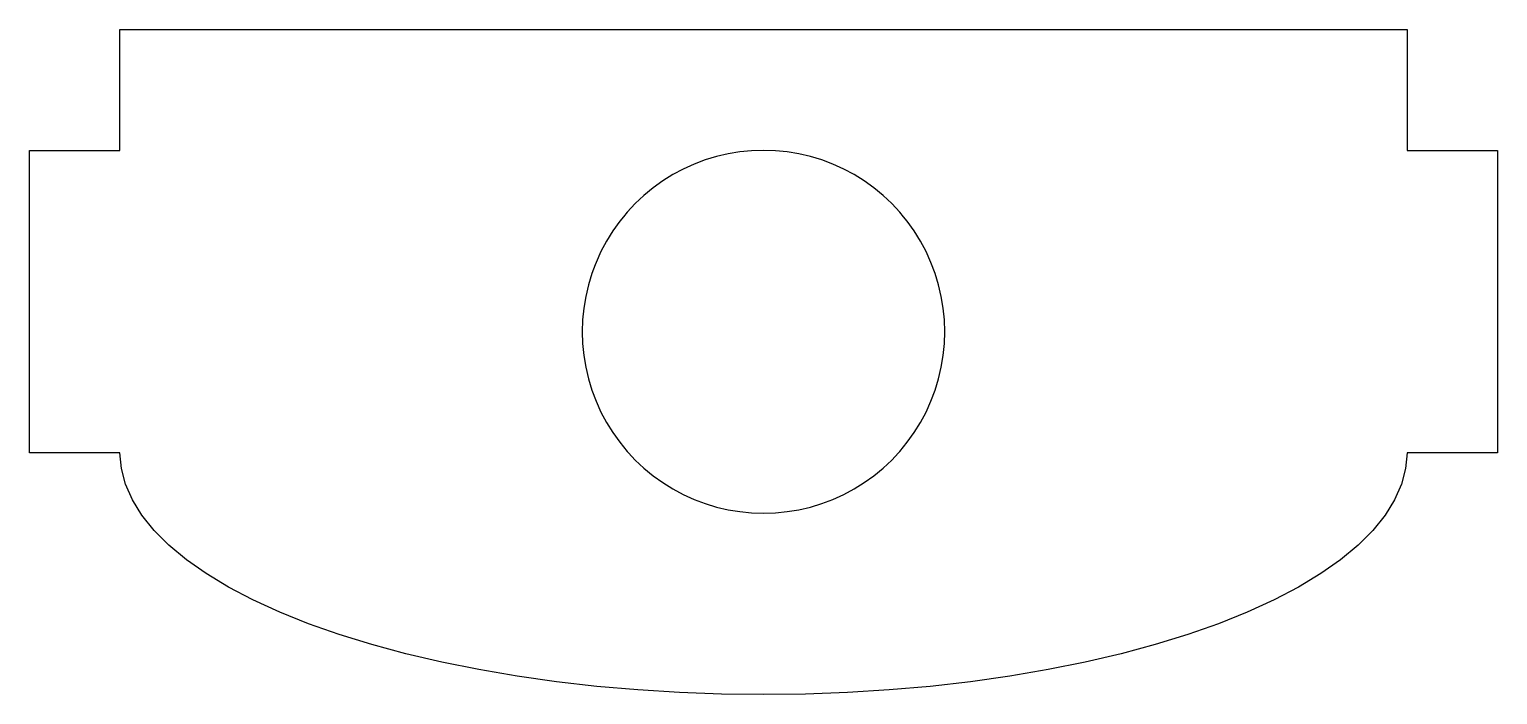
# Model space of a CAD drawing. Header units: millimetres. Extents: x -24.3 to 24.3, y -28 to -6.
import ezdxf

# ---------------------------------------------------------------- set-up
doc = ezdxf.new("R2010")
doc.units = ezdxf.units.MM

msp = doc.modelspace()

# ---------------------------------------------------------------- linework, layer by layer
for points in [[(21.3, -6), (21.3, -10), (24.3, -10), (24.3, -20), (21.3, -20), (21.2544, -20.5232), (21.1178, -21.0442), (20.8907, -21.5607), (20.5742, -22.0706), (20.1696, -22.5715), (19.6786, -23.0615), (19.1034, -23.5383), (18.4463, -24), (17.7103, -24.4446), (16.8984, -24.8701), (16.0142, -25.2748), (15.0614, -25.6569), (14.0441, -26.0147), (12.9666, -26.3468), (11.8336, -26.6518), (10.65, -26.9282), (9.4207, -27.175), (8.1512, -27.391), (6.8467, -27.5754), (5.5128, -27.7274), (4.1554, -27.8463), (2.7802, -27.9316), (1.3931, -27.9829), (0, -28), (-1.3931, -27.9829), (-2.7802, -27.9316), (-4.1554, -27.8463), (-5.5128, -27.7274), (-6.8467, -27.5754), (-8.1512, -27.391), (-9.4207, -27.175), (-10.65, -26.9282), (-11.8336, -26.6518), (-12.9666, -26.3468), (-14.0441, -26.0147), (-15.0614, -25.6569), (-16.0142, -25.2748), (-16.8984, -24.8701), (-17.7103, -24.4446), (-18.4463, -24), (-19.1034, -23.5383), (-19.6786, -23.0615), (-20.1696, -22.5715), (-20.5742, -22.0706), (-20.8907, -21.5607), (-21.1178, -21.0442), (-21.2544, -20.5232), (-21.3, -20), (-24.3, -20), (-24.3, -10), (-21.3, -10), (-21.3, -6)], [(4.6357, -12.1958), (4.511, -12.0439), (4.2426, -11.7574), (3.9561, -11.489), (3.6526, -11.2399), (3.3334, -11.0112), (3, -10.8038), (2.6537, -10.6188), (2.2961, -10.4567), (1.9286, -10.3184), (1.5529, -10.2044), (1.1705, -10.1153), (0.7832, -10.0513), (0.3924, -10.0128), (0, -10), (-0.3924, -10.0128), (-0.7832, -10.0513), (-1.1705, -10.1153), (-1.5529, -10.2044), (-1.9286, -10.3184), (-2.2961, -10.4567), (-2.6537, -10.6188), (-3, -10.8038), (-3.3334, -11.0112), (-3.6526, -11.2399), (-3.9561, -11.489), (-4.2426, -11.7574), (-4.511, -12.0439), (-4.6357, -12.1958), (-4.7601, -12.3474), (-4.9888, -12.6666), (-5.1962, -13), (-5.3812, -13.3463), (-5.5433, -13.7039), (-5.5757, -13.79), (-5.6816, -14.0714), (-5.7956, -14.4471), (-5.8847, -14.8295), (-5.9487, -15.2168), (-5.9872, -15.6076), (-6, -16), (-5.9872, -16.3924), (-5.9487, -16.7832), (-5.8847, -17.1705), (-5.7956, -17.5529), (-5.6816, -17.9286), (-5.5433, -18.2961), (-5.3812, -18.6537), (-5.1962, -19), (-4.9888, -19.3334), (-4.7601, -19.6526), (-4.511, -19.9561), (-4.4699, -20), (-4.2426, -20.2426), (-3.9561, -20.511), (-3.6526, -20.7601), (-3.3334, -20.9888), (-3, -21.1962), (-2.6537, -21.3812), (-2.2961, -21.5433), (-1.9286, -21.6816), (-1.5529, -21.7956), (-1.1705, -21.8847), (-0.7832, -21.9487), (-0.3924, -21.9872), (0, -22), (0.3924, -21.9872), (0.7832, -21.9487), (1.1705, -21.8847), (1.5529, -21.7956), (1.9286, -21.6816), (2.2961, -21.5433), (2.6537, -21.3812), (3, -21.1962), (3.3334, -20.9888), (3.6526, -20.7601), (3.9561, -20.511), (4.2426, -20.2426), (4.4699, -20), (4.511, -19.9561), (4.7601, -19.6526), (4.9888, -19.3334), (5.1962, -19), (5.3812, -18.6537), (5.5433, -18.2961), (5.6816, -17.9286), (5.7956, -17.5529), (5.8847, -17.1705), (5.9487, -16.7832), (5.9872, -16.3924), (6, -16), (5.9872, -15.6076), (5.9487, -15.2168), (5.8847, -14.8295), (5.7956, -14.4471), (5.6816, -14.0714), (5.5433, -13.7039), (5.3812, -13.3463), (5.1962, -13), (4.9888, -12.6666), (4.7601, -12.3474)]]:
    msp.add_lwpolyline(points, close=True)

doc.saveas('drawing.dxf')
